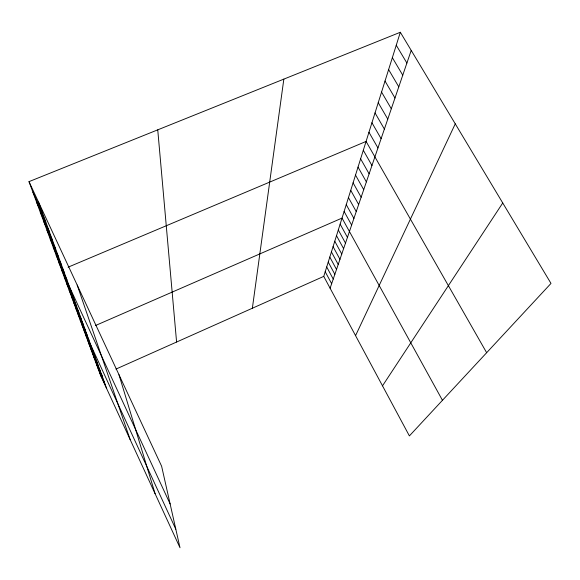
<?xml version="1.0" encoding="UTF-8"?>
<svg xmlns="http://www.w3.org/2000/svg" width="580" height="580" viewBox="0 0 580 580"><rect width="100%" height="100%" fill="white"/><g stroke="black" fill="none" stroke-linecap="round" stroke-linejoin="round"><path stroke-width="0.87" d="M252.365 308.226L283.837 79.119M400.323 32.262L551 283.417L409.393 435.906L323.749 276.385L400.323 32.262L29 181.634L100.782 375.854L179.996 547.737L161.624 466.233L29 181.634M330.107 288.231L411.205 50.417M355.562 335.639L455.264 123.844M382.51 385.83L502.744 202.986M100.782 375.854L102.385 375.137M115.964 369.083L323.749 276.385M85.688 329.802L84.028 330.52L175.812 529.192M95.62 325.467L342.033 218.087L442.453 400.301M63.242 269.236L61.632 269.918L170.129 503.955M68.078 267.192L366.082 141.426L486.649 352.712M396.256 45.218L406.899 63.06M392.355 57.652L402.759 75.19M388.614 69.578L398.786 86.833M385.018 81.048L394.973 98.02M381.56 92.075L391.304 108.772M378.233 102.689L387.781 119.125M375.028 112.912L384.38 129.086M371.939 122.757L381.103 138.692M368.96 132.254L377.95 147.951M363.305 150.278L371.961 165.51M360.622 158.833L369.119 173.84M358.027 167.098L366.371 181.895M355.518 175.102L363.718 189.682M353.089 182.838L361.144 197.222M350.74 190.334L358.657 204.523M348.464 197.599L356.243 211.591M346.253 204.638L353.909 218.442M344.114 211.468L351.639 225.091M340.141 224.119L347.442 237.401M338.307 229.985L345.499 243.107M336.516 235.69L343.606 248.661M334.769 241.244L341.758 254.062M333.072 246.66L339.967 259.325M331.419 251.93L338.22 264.458M329.81 257.07L336.516 269.454M328.236 262.08L334.849 274.325M326.707 266.967L333.232 279.074M325.206 271.73L331.651 283.707M32.915 192.234L42.26 212.287M36.663 202.376L45.82 222.046M40.252 212.077L49.235 231.384M43.688 221.379L52.497 240.33M46.987 230.296L55.629 248.907M50.148 238.858L58.638 257.136M53.193 247.08L61.523 265.038M56.115 254.99L64.3 272.636M58.921 262.595L66.968 279.944M64.235 276.972L72.014 293.755M66.751 283.772L74.4 300.288M69.18 290.341L76.698 306.588M71.521 296.677L78.924 312.671M73.783 302.796L81.069 318.543M75.965 308.712L83.143 324.22M78.082 314.433L85.144 329.708M80.127 319.971L87.087 335.022M82.114 325.329L88.965 340.163M85.775 335.24L92.438 349.668M87.464 339.822L94.04 354.061M89.11 344.274L95.599 358.331M90.712 348.609L97.114 362.478M92.271 352.814L98.593 366.517M93.786 356.918L100.028 370.446M95.258 360.905L101.42 374.267M96.693 364.791L102.783 377.993M98.093 368.575L104.103 381.618M99.456 372.259L105.393 385.149M38.534 202.087L106.655 388.593M77.176 285.012L130.166 439.618M118.98 374.716L155.092 493.703M157.745 129.847L176.588 342.033"/></g></svg>
